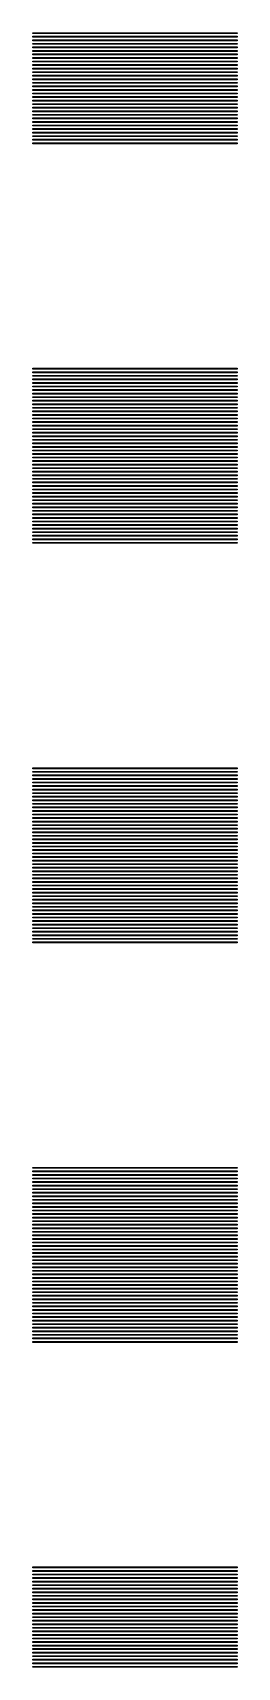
# Model space of a CAD drawing. Extents: x 40 to 187, y -3 to 150.
# Drawn here: x 86.26 to 88.61, y 15.96 to 34.78 of the extents above; entities that cross this region are included whole.
import ezdxf

# ---------------------------------------------------------------- set-up
doc = ezdxf.new("R2010")
doc.units = 0

msp = doc.modelspace()

# ---------------------------------------------------------------- linework, layer by layer
for p, q in [((86.2563, 34.7735), (86.2563, 34.7837)), ((86.2563, 34.7837), (88.6083, 34.7837)), ((88.6083, 34.7735), (86.2563, 34.7735)), ((86.2563, 34.7326), (86.2563, 34.7428)), ((86.2563, 34.7428), (88.6083, 34.7428)), ((88.6083, 34.7326), (86.2563, 34.7326)), ((86.2563, 34.6917), (86.2563, 34.7019)), ((86.2563, 34.7019), (88.6083, 34.7019)), ((88.6083, 34.6917), (86.2563, 34.6917)), ((86.2563, 34.6508), (86.2563, 34.661)), ((86.2563, 34.661), (88.6083, 34.661)), ((88.6083, 34.6508), (86.2563, 34.6508)), ((88.6083, 34.7837), (88.6083, 34.7735)), ((88.6083, 34.7428), (88.6083, 34.7326)), ((88.6083, 34.7019), (88.6083, 34.6917)), ((88.6083, 34.661), (88.6083, 34.6508)), ((86.2563, 34.6099), (86.2563, 34.6201)), ((86.2563, 34.6201), (88.6083, 34.6201)), ((88.6083, 34.6099), (86.2563, 34.6099)), ((86.2563, 34.569), (86.2563, 34.5792)), ((86.2563, 34.5792), (88.6083, 34.5792)), ((88.6083, 34.569), (86.2563, 34.569)), ((86.2563, 34.5281), (86.2563, 34.5383)), ((86.2563, 34.5383), (88.6083, 34.5383)), ((88.6083, 34.5281), (86.2563, 34.5281)), ((86.2563, 34.4872), (86.2563, 34.4974)), ((86.2563, 34.4974), (88.6083, 34.4974)), ((88.6083, 34.4872), (86.2563, 34.4872)), ((86.2563, 34.4463), (86.2563, 34.4565)), ((86.2563, 34.4565), (88.6083, 34.4565)), ((88.6083, 34.6201), (88.6083, 34.6099)), ((88.6083, 34.5792), (88.6083, 34.569)), ((88.6083, 34.5383), (88.6083, 34.5281)), ((88.6083, 34.4974), (88.6083, 34.4872)), ((88.6083, 34.4565), (88.6083, 34.4463)), ((88.6083, 34.4463), (86.2563, 34.4463)), ((86.2563, 34.4054), (86.2563, 34.4156)), ((86.2563, 34.4156), (88.6083, 34.4156)), ((88.6083, 34.4054), (86.2563, 34.4054)), ((86.2563, 34.3645), (86.2563, 34.3747)), ((86.2563, 34.3747), (88.6083, 34.3747)), ((88.6083, 34.3645), (86.2563, 34.3645)), ((86.2563, 34.3236), (86.2563, 34.3338)), ((86.2563, 34.3338), (88.6083, 34.3338)), ((88.6083, 34.3236), (86.2563, 34.3236)), ((86.2563, 34.2827), (86.2563, 34.2929)), ((86.2563, 34.2929), (88.6083, 34.2929)), ((88.6083, 34.2827), (86.2563, 34.2827)), ((88.6083, 34.4156), (88.6083, 34.4054)), ((88.6083, 34.3747), (88.6083, 34.3645)), ((88.6083, 34.3338), (88.6083, 34.3236)), ((88.6083, 34.2929), (88.6083, 34.2827)), ((86.2563, 34.2418), (86.2563, 34.252)), ((86.2563, 34.252), (88.6083, 34.252)), ((88.6083, 34.2418), (86.2563, 34.2418)), ((86.2563, 34.2009), (86.2563, 34.2111)), ((86.2563, 34.2111), (88.6083, 34.2111)), ((88.6083, 34.2009), (86.2563, 34.2009)), ((86.2563, 34.16), (86.2563, 34.1702)), ((86.2563, 34.1702), (88.6083, 34.1702)), ((88.6083, 34.16), (86.2563, 34.16)), ((86.2563, 34.119), (86.2563, 34.1293)), ((86.2563, 34.1293), (88.6083, 34.1293)), ((88.6083, 34.119), (86.2563, 34.119)), ((86.2563, 34.0782), (86.2563, 34.0884)), ((86.2563, 34.0884), (88.6083, 34.0884)), ((88.6083, 34.0782), (86.2563, 34.0782)), ((88.6083, 34.252), (88.6083, 34.2418)), ((88.6083, 34.2111), (88.6083, 34.2009)), ((88.6083, 34.1702), (88.6083, 34.16)), ((88.6083, 34.1293), (88.6083, 34.119)), ((88.6083, 34.0884), (88.6083, 34.0782)), ((86.2563, 34.0372), (86.2563, 34.0475)), ((86.2563, 34.0475), (88.6083, 34.0475)), ((88.6083, 34.0372), (86.2563, 34.0372)), ((86.2563, 33.9963), (86.2563, 34.0066)), ((86.2563, 34.0066), (88.6083, 34.0066)), ((88.6083, 33.9963), (86.2563, 33.9963)), ((86.2563, 33.9554), (86.2563, 33.9657)), ((86.2563, 33.9657), (88.6083, 33.9657)), ((88.6083, 33.9554), (86.2563, 33.9554)), ((86.2563, 33.9145), (86.2563, 33.9247)), ((86.2563, 33.9247), (88.6083, 33.9247)), ((88.6083, 33.9145), (86.2563, 33.9145)), ((88.6083, 34.0475), (88.6083, 34.0372)), ((88.6083, 34.0066), (88.6083, 33.9963)), ((88.6083, 33.9657), (88.6083, 33.9554)), ((88.6083, 33.9247), (88.6083, 33.9145)), ((86.2563, 33.8736), (86.2563, 33.8839)), ((86.2563, 33.8839), (88.6083, 33.8839)), ((88.6083, 33.8736), (86.2563, 33.8736)), ((86.2563, 33.8327), (86.2563, 33.8429)), ((86.2563, 33.8429), (88.6083, 33.8429)), ((88.6083, 33.8327), (86.2563, 33.8327)), ((86.2563, 33.7918), (86.2563, 33.802)), ((86.2563, 33.802), (88.6083, 33.802)), ((88.6083, 33.7918), (86.2563, 33.7918)), ((86.2563, 33.7509), (86.2563, 33.7611)), ((86.2563, 33.7611), (88.6083, 33.7611)), ((88.6083, 33.7509), (86.2563, 33.7509)), ((86.2563, 33.71), (86.2563, 33.7202)), ((86.2563, 33.7202), (88.6083, 33.7202)), ((88.6083, 33.71), (86.2563, 33.71)), ((88.6083, 33.8839), (88.6083, 33.8736)), ((88.6083, 33.8429), (88.6083, 33.8327)), ((88.6083, 33.802), (88.6083, 33.7918)), ((88.6083, 33.7611), (88.6083, 33.7509)), ((88.6083, 33.7202), (88.6083, 33.71)), ((86.2563, 33.6691), (86.2563, 33.6793)), ((86.2563, 33.6793), (88.6083, 33.6793)), ((88.6083, 33.6691), (86.2563, 33.6691)), ((86.2563, 33.6282), (86.2563, 33.6384)), ((86.2563, 33.6384), (88.6083, 33.6384)), ((88.6083, 33.6282), (86.2563, 33.6282)), ((86.2563, 33.5873), (86.2563, 33.5975)), ((86.2563, 33.5975), (88.6083, 33.5975)), ((88.6083, 33.5873), (86.2563, 33.5873)), ((86.2563, 33.5464), (86.2563, 33.5566)), ((86.2563, 33.5566), (88.6083, 33.5566)), ((88.6083, 33.5464), (86.2563, 33.5464)), ((86.2563, 33.5055), (86.2563, 33.5157)), ((86.2563, 33.5157), (88.6083, 33.5157)), ((88.6083, 33.6793), (88.6083, 33.6691)), ((88.6083, 33.6384), (88.6083, 33.6282)), ((88.6083, 33.5975), (88.6083, 33.5873)), ((88.6083, 33.5566), (88.6083, 33.5464)), ((88.6083, 33.5157), (88.6083, 33.5055)), ((88.6083, 33.5055), (86.2563, 33.5055)), ((86.2563, 30.9081), (86.2563, 30.9183)), ((86.2563, 30.9183), (88.6083, 30.9183)), ((88.6083, 30.9081), (86.2563, 30.9081)), ((86.2563, 30.8672), (86.2563, 30.8774)), ((86.2563, 30.8774), (88.6083, 30.8774)), ((88.6083, 30.9183), (88.6083, 30.9081)), ((88.6083, 30.8774), (88.6083, 30.8672)), ((88.6083, 30.8672), (86.2563, 30.8672)), ((86.2563, 30.8263), (86.2563, 30.8365)), ((86.2563, 30.8365), (88.6083, 30.8365)), ((88.6083, 30.8263), (86.2563, 30.8263)), ((86.2563, 30.7854), (86.2563, 30.7956)), ((86.2563, 30.7956), (88.6083, 30.7956)), ((88.6083, 30.7854), (86.2563, 30.7854)), ((86.2563, 30.7444), (86.2563, 30.7547)), ((86.2563, 30.7547), (88.6083, 30.7547)), ((88.6083, 30.7444), (86.2563, 30.7444)), ((86.2563, 30.7036), (86.2563, 30.7138)), ((86.2563, 30.7138), (88.6083, 30.7138)), ((88.6083, 30.7036), (86.2563, 30.7036)), ((88.6083, 30.8365), (88.6083, 30.8263)), ((88.6083, 30.7956), (88.6083, 30.7854)), ((88.6083, 30.7547), (88.6083, 30.7444)), ((88.6083, 30.7138), (88.6083, 30.7036)), ((86.2563, 30.6626), (86.2563, 30.6729)), ((86.2563, 30.6729), (88.6083, 30.6729)), ((88.6083, 30.6626), (86.2563, 30.6626)), ((86.2563, 30.6217), (86.2563, 30.632)), ((86.2563, 30.632), (88.6083, 30.632)), ((88.6083, 30.6217), (86.2563, 30.6217)), ((86.2563, 30.5808), (86.2563, 30.5911)), ((86.2563, 30.5911), (88.6083, 30.5911)), ((88.6083, 30.5808), (86.2563, 30.5808)), ((86.2563, 30.5399), (86.2563, 30.5502)), ((86.2563, 30.5502), (88.6083, 30.5502)), ((88.6083, 30.5399), (86.2563, 30.5399)), ((86.2563, 30.499), (86.2563, 30.5093)), ((86.2563, 30.5093), (88.6083, 30.5093)), ((88.6083, 30.499), (86.2563, 30.499)), ((88.6083, 30.6729), (88.6083, 30.6626)), ((88.6083, 30.632), (88.6083, 30.6217)), ((88.6083, 30.5911), (88.6083, 30.5808)), ((88.6083, 30.5502), (88.6083, 30.5399)), ((88.6083, 30.5093), (88.6083, 30.499)), ((86.2563, 30.4581), (86.2563, 30.4684)), ((86.2563, 30.4684), (88.6083, 30.4684)), ((88.6083, 30.4581), (86.2563, 30.4581)), ((86.2563, 30.4172), (86.2563, 30.4274)), ((86.2563, 30.4274), (88.6083, 30.4274)), ((88.6083, 30.4172), (86.2563, 30.4172)), ((86.2563, 30.3763), (86.2563, 30.3866)), ((86.2563, 30.3866), (88.6083, 30.3866)), ((88.6083, 30.3763), (86.2563, 30.3763)), ((86.2563, 30.3354), (86.2563, 30.3456)), ((86.2563, 30.3456), (88.6083, 30.3456)), ((88.6083, 30.3354), (86.2563, 30.3354)), ((88.6083, 30.4684), (88.6083, 30.4581)), ((88.6083, 30.4274), (88.6083, 30.4172)), ((88.6083, 30.3866), (88.6083, 30.3763)), ((88.6083, 30.3456), (88.6083, 30.3354)), ((86.2563, 30.2945), (86.2563, 30.3047)), ((86.2563, 30.3047), (88.6083, 30.3047)), ((88.6083, 30.2945), (86.2563, 30.2945)), ((86.2563, 30.2536), (86.2563, 30.2638)), ((86.2563, 30.2638), (88.6083, 30.2638)), ((88.6083, 30.2536), (86.2563, 30.2536)), ((86.2563, 30.2127), (86.2563, 30.2229)), ((86.2563, 30.2229), (88.6083, 30.2229)), ((88.6083, 30.2127), (86.2563, 30.2127)), ((86.2563, 30.1718), (86.2563, 30.182)), ((86.2563, 30.182), (88.6083, 30.182)), ((88.6083, 30.1718), (86.2563, 30.1718)), ((86.2563, 30.1309), (86.2563, 30.1411)), ((86.2563, 30.1411), (88.6083, 30.1411)), ((88.6083, 30.1309), (86.2563, 30.1309)), ((88.6083, 30.3047), (88.6083, 30.2945)), ((88.6083, 30.2638), (88.6083, 30.2536)), ((88.6083, 30.2229), (88.6083, 30.2127)), ((88.6083, 30.182), (88.6083, 30.1718)), ((88.6083, 30.1411), (88.6083, 30.1309)), ((86.2563, 30.09), (86.2563, 30.1002)), ((86.2563, 30.1002), (88.6083, 30.1002)), ((88.6083, 30.09), (86.2563, 30.09)), ((86.2563, 30.0491), (86.2563, 30.0593)), ((86.2563, 30.0593), (88.6083, 30.0593)), ((88.6083, 30.0491), (86.2563, 30.0491)), ((86.2563, 30.0082), (86.2563, 30.0184)), ((86.2563, 30.0184), (88.6083, 30.0184)), ((88.6083, 30.0082), (86.2563, 30.0082)), ((86.2563, 29.9673), (86.2563, 29.9775)), ((86.2563, 29.9775), (88.6083, 29.9775)), ((88.6083, 29.9673), (86.2563, 29.9673)), ((86.2563, 29.9264), (86.2563, 29.9366)), ((86.2563, 29.9366), (88.6083, 29.9366)), ((88.6083, 30.1002), (88.6083, 30.09)), ((88.6083, 30.0593), (88.6083, 30.0491)), ((88.6083, 30.0184), (88.6083, 30.0082)), ((88.6083, 29.9775), (88.6083, 29.9673)), ((88.6083, 29.9366), (88.6083, 29.9264)), ((88.6083, 29.9264), (86.2563, 29.9264)), ((86.2563, 29.8855), (86.2563, 29.8957)), ((86.2563, 29.8957), (88.6083, 29.8957)), ((88.6083, 29.8855), (86.2563, 29.8855)), ((86.2563, 29.8446), (86.2563, 29.8548)), ((86.2563, 29.8548), (88.6083, 29.8548)), ((88.6083, 29.8446), (86.2563, 29.8446)), ((86.2563, 29.8037), (86.2563, 29.8139)), ((86.2563, 29.8139), (88.6083, 29.8139)), ((88.6083, 29.8037), (86.2563, 29.8037)), ((86.2563, 29.7628), (86.2563, 29.773)), ((86.2563, 29.773), (88.6083, 29.773)), ((88.6083, 29.7628), (86.2563, 29.7628)), ((88.6083, 29.8957), (88.6083, 29.8855)), ((88.6083, 29.8548), (88.6083, 29.8446)), ((88.6083, 29.8139), (88.6083, 29.8037)), ((88.6083, 29.773), (88.6083, 29.7628)), ((86.2563, 29.7219), (86.2563, 29.7321)), ((86.2563, 29.7321), (88.6083, 29.7321)), ((88.6083, 29.7219), (86.2563, 29.7219)), ((86.2563, 29.681), (86.2563, 29.6912)), ((86.2563, 29.6912), (88.6083, 29.6912)), ((88.6083, 29.681), (86.2563, 29.681)), ((86.2563, 29.6401), (86.2563, 29.6503)), ((86.2563, 29.6503), (88.6083, 29.6503)), ((88.6083, 29.6401), (86.2563, 29.6401)), ((86.2563, 29.5992), (86.2563, 29.6094)), ((86.2563, 29.6094), (88.6083, 29.6094)), ((88.6083, 29.5992), (86.2563, 29.5992)), ((86.2563, 29.5583), (86.2563, 29.5685)), ((86.2563, 29.5685), (88.6083, 29.5685)), ((88.6083, 29.5583), (86.2563, 29.5583)), ((88.6083, 29.7321), (88.6083, 29.7219)), ((88.6083, 29.6912), (88.6083, 29.681)), ((88.6083, 29.6503), (88.6083, 29.6401)), ((88.6083, 29.6094), (88.6083, 29.5992)), ((88.6083, 29.5685), (88.6083, 29.5583)), ((86.2563, 29.5173), (86.2563, 29.5276)), ((86.2563, 29.5276), (88.6083, 29.5276)), ((88.6083, 29.5173), (86.2563, 29.5173)), ((86.2563, 29.4765), (86.2563, 29.4867)), ((86.2563, 29.4867), (88.6083, 29.4867)), ((88.6083, 29.4765), (86.2563, 29.4765)), ((86.2563, 29.4355), (86.2563, 29.4458)), ((86.2563, 29.4458), (88.6083, 29.4458)), ((88.6083, 29.4355), (86.2563, 29.4355)), ((86.2563, 29.3946), (86.2563, 29.4049)), ((86.2563, 29.4049), (88.6083, 29.4049)), ((88.6083, 29.3946), (86.2563, 29.3946)), ((88.6083, 29.5276), (88.6083, 29.5173)), ((88.6083, 29.4867), (88.6083, 29.4765)), ((88.6083, 29.4458), (88.6083, 29.4355)), ((88.6083, 29.4049), (88.6083, 29.3946)), ((86.2563, 29.3537), (86.2563, 29.364)), ((86.2563, 29.364), (88.6083, 29.364)), ((88.6083, 29.3537), (86.2563, 29.3537)), ((86.2563, 29.3128), (86.2563, 29.323)), ((86.2563, 29.323), (88.6083, 29.323)), ((88.6083, 29.3128), (86.2563, 29.3128)), ((86.2563, 29.2719), (86.2563, 29.2822)), ((86.2563, 29.2822), (88.6083, 29.2822)), ((88.6083, 29.2719), (86.2563, 29.2719)), ((86.2563, 29.231), (86.2563, 29.2412)), ((86.2563, 29.2412), (88.6083, 29.2412)), ((88.6083, 29.231), (86.2563, 29.231)), ((86.2563, 29.1901), (86.2563, 29.2003)), ((86.2563, 29.2003), (88.6083, 29.2003)), ((88.6083, 29.1901), (86.2563, 29.1901)), ((88.6083, 29.364), (88.6083, 29.3537)), ((88.6083, 29.323), (88.6083, 29.3128)), ((88.6083, 29.2822), (88.6083, 29.2719)), ((88.6083, 29.2412), (88.6083, 29.231)), ((88.6083, 29.2003), (88.6083, 29.1901)), ((86.2563, 29.1492), (86.2563, 29.1594)), ((86.2563, 29.1594), (88.6083, 29.1594)), ((88.6083, 29.1492), (86.2563, 29.1492)), ((86.2563, 29.1083), (86.2563, 29.1185)), ((86.2563, 29.1185), (88.6083, 29.1185)), ((88.6083, 29.1083), (86.2563, 29.1083)), ((86.2563, 29.0674), (86.2563, 29.0776)), ((86.2563, 29.0776), (88.6083, 29.0776)), ((88.6083, 29.0674), (86.2563, 29.0674)), ((86.2563, 29.0265), (86.2563, 29.0367)), ((86.2563, 29.0367), (88.6083, 29.0367)), ((88.6083, 29.0265), (86.2563, 29.0265)), ((86.2563, 28.9856), (86.2563, 28.9958)), ((86.2563, 28.9958), (88.6083, 28.9958)), ((88.6083, 29.1594), (88.6083, 29.1492)), ((88.6083, 29.1185), (88.6083, 29.1083)), ((88.6083, 29.0776), (88.6083, 29.0674)), ((88.6083, 29.0367), (88.6083, 29.0265)), ((88.6083, 28.9958), (88.6083, 28.9856)), ((88.6083, 28.9856), (86.2563, 28.9856)), ((86.2563, 28.9447), (86.2563, 28.9549)), ((86.2563, 28.9549), (88.6083, 28.9549)), ((88.6083, 28.9447), (86.2563, 28.9447)), ((86.2563, 28.9038), (86.2563, 28.914)), ((86.2563, 28.914), (88.6083, 28.914)), ((88.6083, 28.9038), (86.2563, 28.9038)), ((88.6083, 28.9549), (88.6083, 28.9447)), ((88.6083, 28.914), (88.6083, 28.9038)), ((86.2563, 26.3064), (86.2563, 26.3166)), ((86.2563, 26.3166), (88.6083, 26.3166)), ((88.6083, 26.3064), (86.2563, 26.3064)), ((86.2563, 26.2655), (86.2563, 26.2757)), ((86.2563, 26.2757), (88.6083, 26.2757)), ((88.6083, 26.2655), (86.2563, 26.2655)), ((86.2563, 26.2246), (86.2563, 26.2348)), ((86.2563, 26.2348), (88.6083, 26.2348)), ((88.6083, 26.2246), (86.2563, 26.2246)), ((86.2563, 26.1837), (86.2563, 26.1939)), ((86.2563, 26.1939), (88.6083, 26.1939)), ((88.6083, 26.1837), (86.2563, 26.1837)), ((88.6083, 26.3166), (88.6083, 26.3064)), ((88.6083, 26.2757), (88.6083, 26.2655)), ((88.6083, 26.2348), (88.6083, 26.2246)), ((88.6083, 26.1939), (88.6083, 26.1837)), ((86.2563, 26.1427), (86.2563, 26.153)), ((86.2563, 26.153), (88.6083, 26.153)), ((88.6083, 26.1427), (86.2563, 26.1427)), ((86.2563, 26.1019), (86.2563, 26.1121)), ((86.2563, 26.1121), (88.6083, 26.1121)), ((88.6083, 26.1019), (86.2563, 26.1019)), ((86.2563, 26.0609), (86.2563, 26.0712)), ((86.2563, 26.0712), (88.6083, 26.0712)), ((88.6083, 26.0609), (86.2563, 26.0609)), ((86.2563, 26.02), (86.2563, 26.0303)), ((86.2563, 26.0303), (88.6083, 26.0303)), ((88.6083, 26.02), (86.2563, 26.02)), ((86.2563, 25.9791), (86.2563, 25.9894)), ((86.2563, 25.9894), (88.6083, 25.9894)), ((88.6083, 26.153), (88.6083, 26.1427)), ((88.6083, 26.1121), (88.6083, 26.1019)), ((88.6083, 26.0712), (88.6083, 26.0609)), ((88.6083, 26.0303), (88.6083, 26.02)), ((88.6083, 25.9894), (88.6083, 25.9791)), ((88.6083, 25.9791), (86.2563, 25.9791)), ((86.2563, 25.9382), (86.2563, 25.9485)), ((86.2563, 25.9485), (88.6083, 25.9485)), ((88.6083, 25.9382), (86.2563, 25.9382)), ((86.2563, 25.8973), (86.2563, 25.9076)), ((86.2563, 25.9076), (88.6083, 25.9076)), ((88.6083, 25.8973), (86.2563, 25.8973)), ((86.2563, 25.8564), (86.2563, 25.8667)), ((86.2563, 25.8667), (88.6083, 25.8667)), ((88.6083, 25.8564), (86.2563, 25.8564)), ((86.2563, 25.8155), (86.2563, 25.8257)), ((86.2563, 25.8257), (88.6083, 25.8257)), ((88.6083, 25.8155), (86.2563, 25.8155)), ((88.6083, 25.9485), (88.6083, 25.9382)), ((88.6083, 25.9076), (88.6083, 25.8973)), ((88.6083, 25.8667), (88.6083, 25.8564)), ((88.6083, 25.8257), (88.6083, 25.8155)), ((86.2563, 25.7746), (86.2563, 25.7849)), ((86.2563, 25.7849), (88.6083, 25.7849)), ((88.6083, 25.7746), (86.2563, 25.7746)), ((86.2563, 25.7337), (86.2563, 25.7439)), ((86.2563, 25.7439), (88.6083, 25.7439)), ((88.6083, 25.7337), (86.2563, 25.7337)), ((86.2563, 25.6928), (86.2563, 25.703)), ((86.2563, 25.703), (88.6083, 25.703)), ((88.6083, 25.6928), (86.2563, 25.6928)), ((86.2563, 25.6519), (86.2563, 25.6621)), ((86.2563, 25.6621), (88.6083, 25.6621)), ((88.6083, 25.6519), (86.2563, 25.6519)), ((86.2563, 25.611), (86.2563, 25.6212)), ((86.2563, 25.6212), (88.6083, 25.6212)), ((88.6083, 25.611), (86.2563, 25.611)), ((88.6083, 25.7849), (88.6083, 25.7746)), ((88.6083, 25.7439), (88.6083, 25.7337)), ((88.6083, 25.703), (88.6083, 25.6928)), ((88.6083, 25.6621), (88.6083, 25.6519)), ((88.6083, 25.6212), (88.6083, 25.611)), ((86.2563, 25.5701), (86.2563, 25.5803)), ((86.2563, 25.5803), (88.6083, 25.5803)), ((88.6083, 25.5701), (86.2563, 25.5701)), ((86.2563, 25.5292), (86.2563, 25.5394)), ((86.2563, 25.5394), (88.6083, 25.5394)), ((88.6083, 25.5292), (86.2563, 25.5292)), ((86.2563, 25.4883), (86.2563, 25.4985)), ((86.2563, 25.4985), (88.6083, 25.4985)), ((88.6083, 25.4883), (86.2563, 25.4883)), ((86.2563, 25.4474), (86.2563, 25.4576)), ((86.2563, 25.4576), (88.6083, 25.4576)), ((88.6083, 25.4474), (86.2563, 25.4474)), ((86.2563, 25.4065), (86.2563, 25.4167)), ((86.2563, 25.4167), (88.6083, 25.4167)), ((88.6083, 25.5803), (88.6083, 25.5701)), ((88.6083, 25.5394), (88.6083, 25.5292)), ((88.6083, 25.4985), (88.6083, 25.4883)), ((88.6083, 25.4576), (88.6083, 25.4474)), ((88.6083, 25.4167), (88.6083, 25.4065)), ((88.6083, 25.4065), (86.2563, 25.4065)), ((86.2563, 25.3656), (86.2563, 25.3758)), ((86.2563, 25.3758), (88.6083, 25.3758)), ((88.6083, 25.3656), (86.2563, 25.3656)), ((86.2563, 25.3247), (86.2563, 25.3349)), ((86.2563, 25.3349), (88.6083, 25.3349)), ((88.6083, 25.3247), (86.2563, 25.3247)), ((86.2563, 25.2838), (86.2563, 25.294)), ((86.2563, 25.294), (88.6083, 25.294)), ((88.6083, 25.2838), (86.2563, 25.2838)), ((86.2563, 25.2429), (86.2563, 25.2531)), ((86.2563, 25.2531), (88.6083, 25.2531)), ((88.6083, 25.2429), (86.2563, 25.2429)), ((88.6083, 25.3758), (88.6083, 25.3656)), ((88.6083, 25.3349), (88.6083, 25.3247)), ((88.6083, 25.294), (88.6083, 25.2838)), ((88.6083, 25.2531), (88.6083, 25.2429)), ((86.2563, 25.202), (86.2563, 25.2122)), ((86.2563, 25.2122), (88.6083, 25.2122)), ((88.6083, 25.202), (86.2563, 25.202)), ((86.2563, 25.1611), (86.2563, 25.1713)), ((86.2563, 25.1713), (88.6083, 25.1713)), ((88.6083, 25.1611), (86.2563, 25.1611)), ((86.2563, 25.1202), (86.2563, 25.1304)), ((86.2563, 25.1304), (88.6083, 25.1304)), ((88.6083, 25.1202), (86.2563, 25.1202)), ((86.2563, 25.0793), (86.2563, 25.0895)), ((86.2563, 25.0895), (88.6083, 25.0895)), ((88.6083, 25.0793), (86.2563, 25.0793)), ((86.2563, 25.0384), (86.2563, 25.0486)), ((86.2563, 25.0486), (88.6083, 25.0486)), ((88.6083, 25.2122), (88.6083, 25.202)), ((88.6083, 25.1713), (88.6083, 25.1611)), ((88.6083, 25.1304), (88.6083, 25.1202)), ((88.6083, 25.0895), (88.6083, 25.0793)), ((88.6083, 25.0486), (88.6083, 25.0384)), ((88.6083, 25.0384), (86.2563, 25.0384)), ((86.2563, 24.9975), (86.2563, 25.0077)), ((86.2563, 25.0077), (88.6083, 25.0077)), ((88.6083, 24.9975), (86.2563, 24.9975)), ((86.2563, 24.9566), (86.2563, 24.9668)), ((86.2563, 24.9668), (88.6083, 24.9668)), ((88.6083, 24.9566), (86.2563, 24.9566)), ((86.2563, 24.9156), (86.2563, 24.9259)), ((86.2563, 24.9259), (88.6083, 24.9259)), ((88.6083, 24.9156), (86.2563, 24.9156)), ((86.2563, 24.8748), (86.2563, 24.885)), ((86.2563, 24.885), (88.6083, 24.885)), ((88.6083, 24.8748), (86.2563, 24.8748)), ((88.6083, 25.0077), (88.6083, 24.9975)), ((88.6083, 24.9668), (88.6083, 24.9566)), ((88.6083, 24.9259), (88.6083, 24.9156)), ((88.6083, 24.885), (88.6083, 24.8748)), ((86.2563, 24.8338), (86.2563, 24.8441)), ((86.2563, 24.8441), (88.6083, 24.8441)), ((88.6083, 24.8338), (86.2563, 24.8338)), ((86.2563, 24.7929), (86.2563, 24.8032)), ((86.2563, 24.8032), (88.6083, 24.8032)), ((88.6083, 24.7929), (86.2563, 24.7929)), ((86.2563, 24.752), (86.2563, 24.7623)), ((86.2563, 24.7623), (88.6083, 24.7623)), ((88.6083, 24.752), (86.2563, 24.752)), ((86.2563, 24.7111), (86.2563, 24.7213)), ((86.2563, 24.7213), (88.6083, 24.7213)), ((88.6083, 24.7111), (86.2563, 24.7111)), ((86.2563, 24.6702), (86.2563, 24.6805)), ((86.2563, 24.6805), (88.6083, 24.6805)), ((88.6083, 24.6702), (86.2563, 24.6702)), ((88.6083, 24.8441), (88.6083, 24.8338)), ((88.6083, 24.8032), (88.6083, 24.7929)), ((88.6083, 24.7623), (88.6083, 24.752)), ((88.6083, 24.7213), (88.6083, 24.7111)), ((88.6083, 24.6805), (88.6083, 24.6702)), ((86.2563, 24.6293), (86.2563, 24.6395)), ((86.2563, 24.6395), (88.6083, 24.6395)), ((88.6083, 24.6293), (86.2563, 24.6293)), ((86.2563, 24.5884), (86.2563, 24.5986)), ((86.2563, 24.5986), (88.6083, 24.5986)), ((88.6083, 24.5884), (86.2563, 24.5884)), ((86.2563, 24.5475), (86.2563, 24.5577)), ((86.2563, 24.5577), (88.6083, 24.5577)), ((88.6083, 24.5475), (86.2563, 24.5475)), ((86.2563, 24.5066), (86.2563, 24.5168)), ((86.2563, 24.5168), (88.6083, 24.5168)), ((88.6083, 24.5066), (86.2563, 24.5066)), ((86.2563, 24.4657), (86.2563, 24.4759)), ((86.2563, 24.4759), (88.6083, 24.4759)), ((88.6083, 24.6395), (88.6083, 24.6293)), ((88.6083, 24.5986), (88.6083, 24.5884)), ((88.6083, 24.5577), (88.6083, 24.5475)), ((88.6083, 24.5168), (88.6083, 24.5066)), ((88.6083, 24.4759), (88.6083, 24.4657)), ((88.6083, 24.4657), (86.2563, 24.4657)), ((86.2563, 24.4248), (86.2563, 24.435)), ((86.2563, 24.435), (88.6083, 24.435)), ((88.6083, 24.4248), (86.2563, 24.4248)), ((86.2563, 24.3839), (86.2563, 24.3941)), ((86.2563, 24.3941), (88.6083, 24.3941)), ((88.6083, 24.3839), (86.2563, 24.3839)), ((86.2563, 24.343), (86.2563, 24.3532)), ((86.2563, 24.3532), (88.6083, 24.3532)), ((88.6083, 24.343), (86.2563, 24.343)), ((86.2563, 24.3021), (86.2563, 24.3123)), ((86.2563, 24.3123), (88.6083, 24.3123)), ((88.6083, 24.3021), (86.2563, 24.3021)), ((88.6083, 24.435), (88.6083, 24.4248)), ((88.6083, 24.3941), (88.6083, 24.3839)), ((88.6083, 24.3532), (88.6083, 24.343)), ((88.6083, 24.3123), (88.6083, 24.3021)), ((86.2563, 21.7047), (86.2563, 21.7149)), ((86.2563, 21.7149), (88.6083, 21.7149)), ((88.6083, 21.7047), (86.2563, 21.7047)), ((86.2563, 21.6638), (86.2563, 21.674)), ((86.2563, 21.674), (88.6083, 21.674)), ((88.6083, 21.6638), (86.2563, 21.6638)), ((88.6083, 21.7149), (88.6083, 21.7047)), ((88.6083, 21.674), (88.6083, 21.6638)), ((86.2563, 21.6229), (86.2563, 21.6331)), ((86.2563, 21.6331), (88.6083, 21.6331)), ((88.6083, 21.6229), (86.2563, 21.6229)), ((86.2563, 21.582), (86.2563, 21.5922)), ((86.2563, 21.5922), (88.6083, 21.5922)), ((88.6083, 21.582), (86.2563, 21.582)), ((86.2563, 21.541), (86.2563, 21.5513)), ((86.2563, 21.5513), (88.6083, 21.5513)), ((88.6083, 21.541), (86.2563, 21.541)), ((86.2563, 21.5002), (86.2563, 21.5104)), ((86.2563, 21.5104), (88.6083, 21.5104)), ((88.6083, 21.5002), (86.2563, 21.5002)), ((86.2563, 21.4592), (86.2563, 21.4695)), ((86.2563, 21.4695), (88.6083, 21.4695)), ((88.6083, 21.6331), (88.6083, 21.6229)), ((88.6083, 21.5922), (88.6083, 21.582)), ((88.6083, 21.5513), (88.6083, 21.541)), ((88.6083, 21.5104), (88.6083, 21.5002)), ((88.6083, 21.4695), (88.6083, 21.4592)), ((88.6083, 21.4592), (86.2563, 21.4592)), ((86.2563, 21.4183), (86.2563, 21.4286)), ((86.2563, 21.4286), (88.6083, 21.4286)), ((88.6083, 21.4183), (86.2563, 21.4183)), ((86.2563, 21.3774), (86.2563, 21.3877)), ((86.2563, 21.3877), (88.6083, 21.3877)), ((88.6083, 21.3774), (86.2563, 21.3774)), ((86.2563, 21.3365), (86.2563, 21.3468)), ((86.2563, 21.3468), (88.6083, 21.3468)), ((88.6083, 21.3365), (86.2563, 21.3365)), ((86.2563, 21.2956), (86.2563, 21.3058)), ((86.2563, 21.3058), (88.6083, 21.3058)), ((88.6083, 21.2956), (86.2563, 21.2956)), ((88.6083, 21.4286), (88.6083, 21.4183)), ((88.6083, 21.3877), (88.6083, 21.3774)), ((88.6083, 21.3468), (88.6083, 21.3365)), ((88.6083, 21.3058), (88.6083, 21.2956)), ((86.2563, 21.2547), (86.2563, 21.265)), ((86.2563, 21.265), (88.6083, 21.265)), ((88.6083, 21.2547), (86.2563, 21.2547)), ((86.2563, 21.2138), (86.2563, 21.224)), ((86.2563, 21.224), (88.6083, 21.224)), ((88.6083, 21.2138), (86.2563, 21.2138)), ((86.2563, 21.1729), (86.2563, 21.1832)), ((86.2563, 21.1832), (88.6083, 21.1832)), ((88.6083, 21.1729), (86.2563, 21.1729)), ((86.2563, 21.132), (86.2563, 21.1422)), ((86.2563, 21.1422), (88.6083, 21.1422)), ((88.6083, 21.132), (86.2563, 21.132)), ((86.2563, 21.0911), (86.2563, 21.1013)), ((86.2563, 21.1013), (88.6083, 21.1013)), ((88.6083, 21.0911), (86.2563, 21.0911)), ((88.6083, 21.265), (88.6083, 21.2547)), ((88.6083, 21.224), (88.6083, 21.2138)), ((88.6083, 21.1832), (88.6083, 21.1729)), ((88.6083, 21.1422), (88.6083, 21.132)), ((88.6083, 21.1013), (88.6083, 21.0911)), ((86.2563, 21.0502), (86.2563, 21.0604)), ((86.2563, 21.0604), (88.6083, 21.0604)), ((88.6083, 21.0502), (86.2563, 21.0502)), ((86.2563, 21.0093), (86.2563, 21.0195)), ((86.2563, 21.0195), (88.6083, 21.0195)), ((88.6083, 21.0093), (86.2563, 21.0093)), ((86.2563, 20.9684), (86.2563, 20.9786)), ((86.2563, 20.9786), (88.6083, 20.9786)), ((88.6083, 20.9684), (86.2563, 20.9684)), ((86.2563, 20.9275), (86.2563, 20.9377)), ((86.2563, 20.9377), (88.6083, 20.9377)), ((88.6083, 20.9275), (86.2563, 20.9275)), ((88.6083, 21.0604), (88.6083, 21.0502)), ((88.6083, 21.0195), (88.6083, 21.0093)), ((88.6083, 20.9786), (88.6083, 20.9684)), ((88.6083, 20.9377), (88.6083, 20.9275)), ((86.2563, 20.8866), (86.2563, 20.8968)), ((86.2563, 20.8968), (88.6083, 20.8968)), ((88.6083, 20.8866), (86.2563, 20.8866)), ((86.2563, 20.8457), (86.2563, 20.8559)), ((86.2563, 20.8559), (88.6083, 20.8559)), ((88.6083, 20.8457), (86.2563, 20.8457)), ((86.2563, 20.8048), (86.2563, 20.815)), ((86.2563, 20.815), (88.6083, 20.815)), ((88.6083, 20.8048), (86.2563, 20.8048)), ((86.2563, 20.7639), (86.2563, 20.7741)), ((86.2563, 20.7741), (88.6083, 20.7741)), ((88.6083, 20.7639), (86.2563, 20.7639)), ((86.2563, 20.723), (86.2563, 20.7332)), ((86.2563, 20.7332), (88.6083, 20.7332)), ((88.6083, 20.723), (86.2563, 20.723)), ((88.6083, 20.8968), (88.6083, 20.8866)), ((88.6083, 20.8559), (88.6083, 20.8457)), ((88.6083, 20.815), (88.6083, 20.8048)), ((88.6083, 20.7741), (88.6083, 20.7639)), ((88.6083, 20.7332), (88.6083, 20.723)), ((86.2563, 20.6821), (86.2563, 20.6923)), ((86.2563, 20.6923), (88.6083, 20.6923)), ((88.6083, 20.6821), (86.2563, 20.6821)), ((86.2563, 20.6412), (86.2563, 20.6514)), ((86.2563, 20.6514), (88.6083, 20.6514)), ((88.6083, 20.6412), (86.2563, 20.6412)), ((86.2563, 20.6003), (86.2563, 20.6105)), ((86.2563, 20.6105), (88.6083, 20.6105)), ((88.6083, 20.6003), (86.2563, 20.6003)), ((86.2563, 20.5594), (86.2563, 20.5696)), ((86.2563, 20.5696), (88.6083, 20.5696)), ((88.6083, 20.5594), (86.2563, 20.5594)), ((86.2563, 20.5185), (86.2563, 20.5287)), ((86.2563, 20.5287), (88.6083, 20.5287)), ((88.6083, 20.6923), (88.6083, 20.6821)), ((88.6083, 20.6514), (88.6083, 20.6412)), ((88.6083, 20.6105), (88.6083, 20.6003)), ((88.6083, 20.5696), (88.6083, 20.5594)), ((88.6083, 20.5287), (88.6083, 20.5185)), ((88.6083, 20.5185), (86.2563, 20.5185)), ((86.2563, 20.4776), (86.2563, 20.4878)), ((86.2563, 20.4878), (88.6083, 20.4878)), ((88.6083, 20.4776), (86.2563, 20.4776)), ((86.2563, 20.4367), (86.2563, 20.4469)), ((86.2563, 20.4469), (88.6083, 20.4469)), ((88.6083, 20.4367), (86.2563, 20.4367)), ((86.2563, 20.3958), (86.2563, 20.406)), ((86.2563, 20.406), (88.6083, 20.406)), ((88.6083, 20.3958), (86.2563, 20.3958)), ((86.2563, 20.3549), (86.2563, 20.3651)), ((86.2563, 20.3651), (88.6083, 20.3651)), ((88.6083, 20.3549), (86.2563, 20.3549)), ((88.6083, 20.4878), (88.6083, 20.4776)), ((88.6083, 20.4469), (88.6083, 20.4367)), ((88.6083, 20.406), (88.6083, 20.3958)), ((88.6083, 20.3651), (88.6083, 20.3549)), ((86.2563, 20.3139), (86.2563, 20.3242)), ((86.2563, 20.3242), (88.6083, 20.3242)), ((88.6083, 20.3139), (86.2563, 20.3139)), ((86.2563, 20.2731), (86.2563, 20.2833)), ((86.2563, 20.2833), (88.6083, 20.2833)), ((88.6083, 20.2731), (86.2563, 20.2731)), ((86.2563, 20.2321), (86.2563, 20.2424)), ((86.2563, 20.2424), (88.6083, 20.2424)), ((88.6083, 20.2321), (86.2563, 20.2321)), ((86.2563, 20.1912), (86.2563, 20.2015)), ((86.2563, 20.2015), (88.6083, 20.2015)), ((88.6083, 20.1912), (86.2563, 20.1912)), ((86.2563, 20.1503), (86.2563, 20.1606)), ((86.2563, 20.1606), (88.6083, 20.1606)), ((88.6083, 20.1503), (86.2563, 20.1503)), ((88.6083, 20.3242), (88.6083, 20.3139)), ((88.6083, 20.2833), (88.6083, 20.2731)), ((88.6083, 20.2424), (88.6083, 20.2321)), ((88.6083, 20.2015), (88.6083, 20.1912)), ((88.6083, 20.1606), (88.6083, 20.1503)), ((86.2563, 20.1094), (86.2563, 20.1196)), ((86.2563, 20.1196), (88.6083, 20.1196)), ((88.6083, 20.1094), (86.2563, 20.1094)), ((86.2563, 20.0685), (86.2563, 20.0788)), ((86.2563, 20.0788), (88.6083, 20.0788)), ((88.6083, 20.0685), (86.2563, 20.0685)), ((86.2563, 20.0276), (86.2563, 20.0378)), ((86.2563, 20.0378), (88.6083, 20.0378)), ((88.6083, 20.0276), (86.2563, 20.0276)), ((86.2563, 19.9867), (86.2563, 19.9969)), ((86.2563, 19.9969), (88.6083, 19.9969)), ((88.6083, 19.9867), (86.2563, 19.9867)), ((86.2563, 19.9458), (86.2563, 19.956)), ((86.2563, 19.956), (88.6083, 19.956)), ((88.6083, 20.1196), (88.6083, 20.1094)), ((88.6083, 20.0788), (88.6083, 20.0685)), ((88.6083, 20.0378), (88.6083, 20.0276)), ((88.6083, 19.9969), (88.6083, 19.9867)), ((88.6083, 19.956), (88.6083, 19.9458)), ((88.6083, 19.9458), (86.2563, 19.9458)), ((86.2563, 19.9049), (86.2563, 19.9151)), ((86.2563, 19.9151), (88.6083, 19.9151)), ((88.6083, 19.9049), (86.2563, 19.9049)), ((86.2563, 19.864), (86.2563, 19.8742)), ((86.2563, 19.8742), (88.6083, 19.8742)), ((88.6083, 19.864), (86.2563, 19.864)), ((86.2563, 19.8231), (86.2563, 19.8333)), ((86.2563, 19.8333), (88.6083, 19.8333)), ((88.6083, 19.8231), (86.2563, 19.8231)), ((86.2563, 19.7822), (86.2563, 19.7924)), ((86.2563, 19.7924), (88.6083, 19.7924)), ((88.6083, 19.7822), (86.2563, 19.7822)), ((88.6083, 19.9151), (88.6083, 19.9049)), ((88.6083, 19.8742), (88.6083, 19.864)), ((88.6083, 19.8333), (88.6083, 19.8231)), ((88.6083, 19.7924), (88.6083, 19.7822)), ((86.2563, 19.7413), (86.2563, 19.7515)), ((86.2563, 19.7515), (88.6083, 19.7515)), ((88.6083, 19.7413), (86.2563, 19.7413)), ((86.2563, 19.7004), (86.2563, 19.7106)), ((86.2563, 19.7106), (88.6083, 19.7106)), ((88.6083, 19.7004), (86.2563, 19.7004)), ((88.6083, 19.7515), (88.6083, 19.7413)), ((88.6083, 19.7106), (88.6083, 19.7004)), ((86.2563, 17.103), (86.2563, 17.1132)), ((86.2563, 17.1132), (88.6083, 17.1132)), ((88.6083, 17.103), (86.2563, 17.103)), ((86.2563, 17.0621), (86.2563, 17.0723)), ((86.2563, 17.0723), (88.6083, 17.0723)), ((88.6083, 17.0621), (86.2563, 17.0621)), ((86.2563, 17.0212), (86.2563, 17.0314)), ((86.2563, 17.0314), (88.6083, 17.0314)), ((88.6083, 17.0212), (86.2563, 17.0212)), ((86.2563, 16.9803), (86.2563, 16.9905)), ((86.2563, 16.9905), (88.6083, 16.9905)), ((88.6083, 16.9803), (86.2563, 16.9803)), ((86.2563, 16.9393), (86.2563, 16.9496)), ((86.2563, 16.9496), (88.6083, 16.9496)), ((88.6083, 17.1132), (88.6083, 17.103)), ((88.6083, 17.0723), (88.6083, 17.0621)), ((88.6083, 17.0314), (88.6083, 17.0212)), ((88.6083, 16.9905), (88.6083, 16.9803)), ((88.6083, 16.9496), (88.6083, 16.9393)), ((88.6083, 16.9393), (86.2563, 16.9393)), ((86.2563, 16.8985), (86.2563, 16.9087)), ((86.2563, 16.9087), (88.6083, 16.9087)), ((88.6083, 16.8985), (86.2563, 16.8985)), ((86.2563, 16.8575), (86.2563, 16.8678)), ((86.2563, 16.8678), (88.6083, 16.8678)), ((88.6083, 16.8575), (86.2563, 16.8575)), ((86.2563, 16.8166), (86.2563, 16.8269)), ((86.2563, 16.8269), (88.6083, 16.8269)), ((88.6083, 16.8166), (86.2563, 16.8166)), ((86.2563, 16.7757), (86.2563, 16.786)), ((86.2563, 16.786), (88.6083, 16.786)), ((88.6083, 16.7757), (86.2563, 16.7757)), ((88.6083, 16.9087), (88.6083, 16.8985)), ((88.6083, 16.8678), (88.6083, 16.8575)), ((88.6083, 16.8269), (88.6083, 16.8166)), ((88.6083, 16.786), (88.6083, 16.7757)), ((86.2563, 16.7348), (86.2563, 16.7451)), ((86.2563, 16.7451), (88.6083, 16.7451)), ((88.6083, 16.7348), (86.2563, 16.7348)), ((86.2563, 16.6939), (86.2563, 16.7041)), ((86.2563, 16.7041), (88.6083, 16.7041)), ((88.6083, 16.6939), (86.2563, 16.6939)), ((86.2563, 16.653), (86.2563, 16.6633)), ((86.2563, 16.6633), (88.6083, 16.6633)), ((88.6083, 16.653), (86.2563, 16.653)), ((86.2563, 16.6121), (86.2563, 16.6223)), ((86.2563, 16.6223), (88.6083, 16.6223)), ((88.6083, 16.6121), (86.2563, 16.6121)), ((86.2563, 16.5712), (86.2563, 16.5815)), ((86.2563, 16.5815), (88.6083, 16.5815)), ((88.6083, 16.5712), (86.2563, 16.5712)), ((88.6083, 16.7451), (88.6083, 16.7348)), ((88.6083, 16.7041), (88.6083, 16.6939)), ((88.6083, 16.6633), (88.6083, 16.653)), ((88.6083, 16.6223), (88.6083, 16.6121)), ((88.6083, 16.5815), (88.6083, 16.5712)), ((86.2563, 16.5303), (86.2563, 16.5405)), ((86.2563, 16.5405), (88.6083, 16.5405)), ((88.6083, 16.5303), (86.2563, 16.5303)), ((86.2563, 16.4894), (86.2563, 16.4996)), ((86.2563, 16.4996), (88.6083, 16.4996)), ((88.6083, 16.4894), (86.2563, 16.4894)), ((86.2563, 16.4485), (86.2563, 16.4587)), ((86.2563, 16.4587), (88.6083, 16.4587)), ((88.6083, 16.4485), (86.2563, 16.4485)), ((86.2563, 16.4076), (86.2563, 16.4178)), ((86.2563, 16.4178), (88.6083, 16.4178)), ((88.6083, 16.4076), (86.2563, 16.4076)), ((88.6083, 16.5405), (88.6083, 16.5303)), ((88.6083, 16.4996), (88.6083, 16.4894)), ((88.6083, 16.4587), (88.6083, 16.4485)), ((88.6083, 16.4178), (88.6083, 16.4076)), ((86.2563, 16.3667), (86.2563, 16.3769)), ((86.2563, 16.3769), (88.6083, 16.3769)), ((88.6083, 16.3667), (86.2563, 16.3667)), ((86.2563, 16.3258), (86.2563, 16.336)), ((86.2563, 16.336), (88.6083, 16.336)), ((88.6083, 16.3258), (86.2563, 16.3258)), ((86.2563, 16.2849), (86.2563, 16.2951)), ((86.2563, 16.2951), (88.6083, 16.2951)), ((88.6083, 16.2849), (86.2563, 16.2849)), ((86.2563, 16.244), (86.2563, 16.2542)), ((86.2563, 16.2542), (88.6083, 16.2542)), ((88.6083, 16.244), (86.2563, 16.244)), ((86.2563, 16.2031), (86.2563, 16.2133)), ((86.2563, 16.2133), (88.6083, 16.2133)), ((88.6083, 16.2031), (86.2563, 16.2031)), ((88.6083, 16.3769), (88.6083, 16.3667)), ((88.6083, 16.336), (88.6083, 16.3258)), ((88.6083, 16.2951), (88.6083, 16.2849)), ((88.6083, 16.2542), (88.6083, 16.244)), ((88.6083, 16.2133), (88.6083, 16.2031)), ((86.2563, 16.1622), (86.2563, 16.1724)), ((86.2563, 16.1724), (88.6083, 16.1724)), ((88.6083, 16.1622), (86.2563, 16.1622)), ((86.2563, 16.1213), (86.2563, 16.1315)), ((86.2563, 16.1315), (88.6083, 16.1315)), ((88.6083, 16.1213), (86.2563, 16.1213)), ((86.2563, 16.0804), (86.2563, 16.0906)), ((86.2563, 16.0906), (88.6083, 16.0906)), ((88.6083, 16.0804), (86.2563, 16.0804)), ((86.2563, 16.0395), (86.2563, 16.0497)), ((86.2563, 16.0497), (88.6083, 16.0497)), ((88.6083, 16.0395), (86.2563, 16.0395)), ((86.2563, 15.9986), (86.2563, 16.0088)), ((86.2563, 16.0088), (88.6083, 16.0088)), ((88.6083, 16.1724), (88.6083, 16.1622)), ((88.6083, 16.1315), (88.6083, 16.1213)), ((88.6083, 16.0906), (88.6083, 16.0804)), ((88.6083, 16.0497), (88.6083, 16.0395)), ((88.6083, 16.0088), (88.6083, 15.9986)), ((88.6083, 15.9986), (86.2563, 15.9986)), ((86.2563, 15.9577), (86.2563, 15.9679)), ((86.2563, 15.9679), (88.6083, 15.9679)), ((88.6083, 15.9577), (86.2563, 15.9577)), ((88.6083, 15.9679), (88.6083, 15.9577))]:
    msp.add_line(p, q)

doc.saveas('drawing.dxf')
